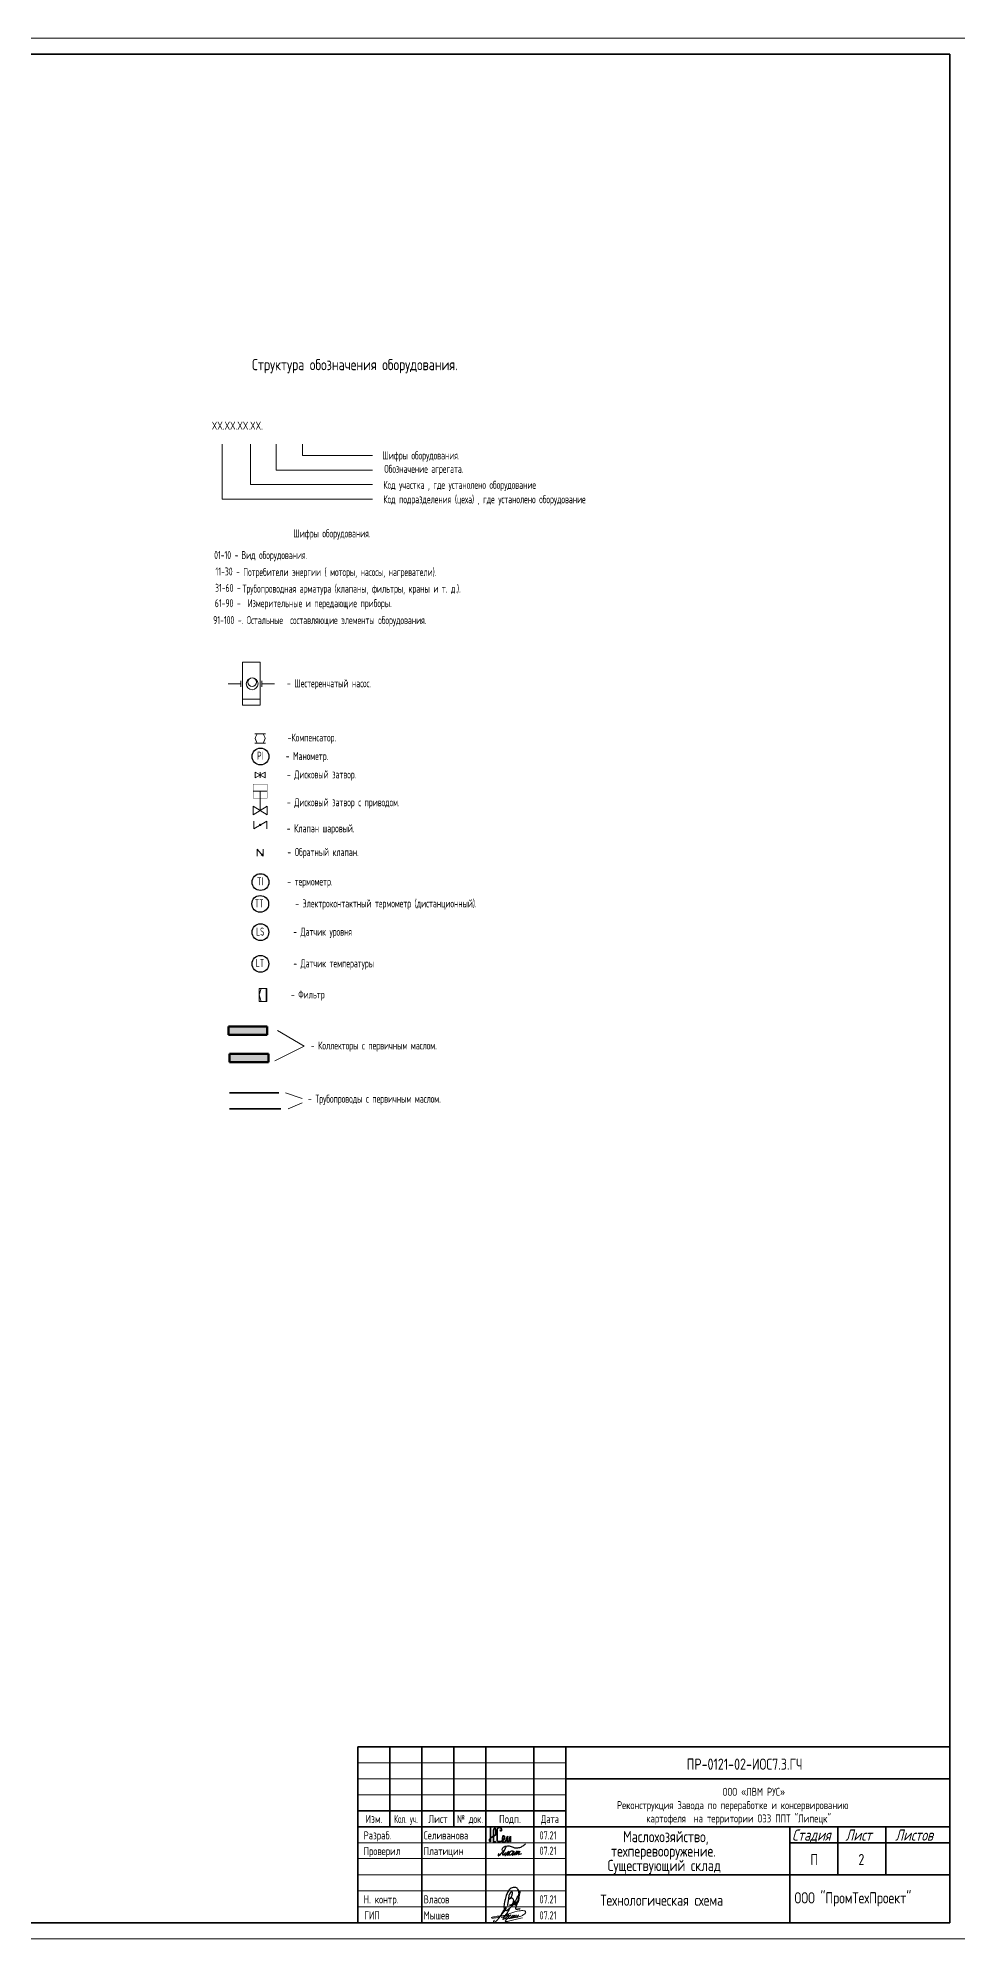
# Model space of a CAD drawing. Header units: millimetres. Extents: x -2281 to 5887, y 0 to 4166.
# Drawn here: x 1392 to 1680, y 0 to 594 of the extents above; entities that cross this region are included whole.
import ezdxf
from ezdxf.enums import TextEntityAlignment as Align

# ---------------------------------------------------------------- set-up
doc = ezdxf.new("R2010")
doc.units = ezdxf.units.MM
for name, pattern in [('K5LT32776', [0]), ('K5LT32777', [0]), ('K5LT32784', [0]), ('K5LT32786', [0]), ('K5LT32794', [0]), ('K5LT32801', [0]), ('K5LT32808', [0]), ('K5LT_BASIC', [0]), ('K5LT_THIN', [0]), ('СПЛОШНАЯ', [1089000000.0, 99000000.0, 990000000.0])]:
    doc.linetypes.add(name, pattern=pattern)
doc.layers.add('Системный слой', color=7, linetype='Continuous')
doc.styles.add('KTEXTSTYLE', font='GOST_AU.SHX', dxfattribs={"width": 0.96, "height": 5})
doc.styles.add('ГОСТ 2.304', font='CS_Gost2304.shx')

# ---------------------------------------------------------------- blocks, each defined once
blk = doc.blocks.new('Из_буфера17654')
at = {"color": 5, "linetype": 'K5LT_BASIC', "lineweight": 35, "true_color": 0x0000ff}
for p, q in [((0, 55), (185, 55)), ((0, 0), (0, 55)), ((10, 50), (10, 55)), ((20, 0), (20, 55)), ((30, 50), (30, 55)), ((40, 0), (40, 55)), ((55, 0), (55, 55)), ((65, 0), (65, 55)), ((185, 0), (185, 55)), ((10, 45), (10, 50)), ((30, 45), (30, 50)), ((10, 40), (10, 45)), ((30, 40), (30, 45)), ((65, 45), (135, 45)), ((135, 45), (185, 45)), ((10, 35), (10, 40)), ((30, 35), (30, 40)), ((0, 35), (20, 35)), ((0, 30), (20, 30)), ((10, 30), (10, 35)), ((20, 35), (40, 35)), ((20, 30), (40, 30)), ((30, 30), (30, 35)), ((40, 35), (55, 35)), ((40, 30), (55, 30)), ((55, 35), (65, 35)), ((55, 30), (65, 30)), ((65, 30), (135, 30)), ((135, 30), (185, 30)), ((135, 15), (135, 30)), ((150, 15), (150, 30)), ((165, 15), (165, 30)), ((135, 25), (150, 25)), ((150, 25), (165, 25)), ((165, 25), (185, 25)), ((65, 15), (135, 15)), ((135, 0), (135, 15)), ((135, 15), (185, 15)), ((0, 0), (185, 0))]:
    blk.add_line(p, q, dxfattribs=at)
at = {"color": 7, "linetype": 'K5LT_THIN', "lineweight": 13}
for p, q in [((0, 50), (65, 50)), ((0, 45), (65, 45)), ((0, 40), (65, 40)), ((0, 25), (65, 25)), ((0, 20.18), (65, 20.18)), ((0, 15), (65, 15)), ((0, 10), (65, 10)), ((0, 5), (65, 5))]:
    blk.add_line(p, q, dxfattribs=at)
at = {"color": 5, "ltscale": 100}
for points, knots in [([(45.13, 22.72), (45.08, 22.75), (44.95, 22.82), (45.08, 23.15), (45.22, 23.53), (45.69, 23.86), (46.35, 24.11), (47.14, 24.13), (47.88, 23.85), (48.45, 23.71), (49.08, 23.41), (49.82, 23.5), (50.56, 23.57), (51.12, 23.85), (51.62, 24.1), (52.06, 24.41), (52.25, 24.67), (52.33, 24.78)], [0, 0, 0, 0, 0.431797, 1.178489, 2.461486, 4.121286, 5.746491, 8.576653, 10.665684, 12.489392, 13.66502, 16.533624, 18.614946, 20.018616, 21.839218, 23.452402, 24.593608, 24.593608, 24.593608, 24.593608]), ([(46.31, 23.98), (46.16, 23.66), (45.88, 23.03), (45.5, 22.22), (45.25, 21.69), (45.1, 21.39), (45.2, 21.2), (45.59, 21.39), (45.86, 21.64), (46.12, 21.87), (46.29, 22.1), (45.92, 21.63), (45.9, 21.46), (45.79, 20.97), (46.45, 21.35), (46.69, 21.8), (47.05, 22.18), (47.28, 22.6), (46.83, 21.86), (46.8, 21.61), (46.63, 21.18), (47.01, 21.23), (47.24, 21.5), (47.38, 21.92), (47.61, 22.28), (47.93, 22.53), (48.36, 22.6), (48.5, 22.2), (48.34, 21.68), (47.86, 21.45), (47.47, 21.04), (47.2, 21.3), (47.28, 21.56), (47.32, 21.73), (47.35, 21.81)], [0, 0, 0, 0, 3.072465, 5.93997, 7.549067, 8.315184, 8.518632, 9.297948, 11.017233, 12.177, 12.274236, 13.253162, 14.373883, 15.056044, 16.321571, 18.238062, 20.462871, 20.485404, 22.259679, 23.256478, 24.22225, 24.572838, 25.944, 27.118904, 28.372944, 29.551905, 30.631397, 31.314613, 32.797992, 34.860972, 36.035272, 36.592578, 37.46905, 38.152896, 38.152896, 38.152896, 38.152896]), ([(43.98, 21.76), (43.94, 21.64), (43.86, 21.42), (43.84, 21.18), (43.85, 20.95), (44.32, 21.18), (44.62, 21.6), (45.24, 22.25), (45.6, 22.7), (45.77, 22.9)], [0, 0, 0, 0, 1.023251, 1.999254, 2.203937, 2.749575, 5.025767, 7.694552, 10.021415, 10.021415, 10.021415, 10.021415]), ([(48.78, 22.48), (48.64, 22.26), (48.44, 21.96), (48.21, 21.63), (48.14, 21.44), (48.12, 21.3), (48.26, 21.19), (48.58, 21.39), (49.02, 21.78), (49.51, 22.16), (49.7, 22.58), (49.45, 22.07), (49.33, 21.92), (49.13, 21.51), (49.03, 21.3), (48.86, 21.13), (49.39, 21.68), (49.57, 21.85), (49.84, 22.16), (50.02, 22.32), (50.12, 22.42), (50.21, 22.4), (50.1, 22.3), (50.07, 22.13), (49.82, 21.79), (49.71, 21.67), (49.5, 21.22), (49.56, 21.42), (49.76, 21.57), (50, 21.82), (50.24, 22.06), (50.47, 22.25), (50.56, 22.43), (50.77, 22.48), (50.47, 22.2), (50.45, 21.98), (50.2, 21.69), (50.16, 21.5), (50.13, 21.33), (50.34, 21.47), (50.64, 21.52), (50.96, 21.64), (51.21, 21.73)], [0, 0, 0, 0, 2.193491, 3.122776, 3.412184, 3.931225, 4.186345, 4.742983, 6.660993, 9.724043, 9.751678, 10.435587, 11.882862, 13.100447, 13.895457, 13.907935, 15.185275, 16.601835, 17.647571, 18.376745, 18.721837, 18.822471, 18.959217, 19.597164, 20.649189, 21.936885, 22.537547, 22.589821, 23.541509, 24.655442, 25.570131, 26.450208, 27.158429, 27.347227, 27.878565, 29.071398, 29.999172, 30.768503, 30.875904, 31.303409, 31.983017, 34.104674, 34.104674, 34.104674, 34.104674])]:
    blk.add_open_spline(points, degree=3, knots=knots, dxfattribs=at)
at = {"color": 5, "linetype": 'СПЛОШНАЯ', "lineweight": 25}
blk.add_open_spline([(46.77, 5.33), (46.78, 5.43), (46.8, 5.65), (46.85, 6.03), (46.93, 6.42), (47, 6.84), (47.09, 7.18), (47.09, 7.49), (47.16, 7.76), (47.18, 8.04), (47.22, 8.33), (47.24, 8.58), (47.29, 8.76), (47.32, 8.95), (47.51, 9.07), (47.53, 9.3), (47.69, 9.4), (47.73, 9.54), (47.83, 9.66), (47.94, 9.73), (48.07, 9.77), (48.19, 9.7), (48.17, 9.59), (48.17, 9.47), (48.21, 9.34), (48.16, 9.18), (48.16, 8.97), (48.07, 8.71), (47.98, 8.32), (47.73, 7.89), (47.5, 7.65), (47.26, 7.38), (47.61, 7.72), (47.8, 7.81), (48.04, 7.82), (48.33, 7.76), (48.48, 7.42), (48.58, 7.06), (48.53, 6.68), (48.5, 6.31), (48.3, 5.98), (48.1, 5.7), (47.76, 5.56), (47.61, 5.59), (47.29, 5.56), (47.38, 5.56), (47.48, 5.57), (47.64, 5.58), (47.81, 5.58), (47.94, 5.64), (48.07, 5.7), (48.18, 5.82), (48.27, 5.95), (48.37, 6.08), (48.43, 6.27), (48.57, 6.41), (48.68, 6.54), (48.81, 6.64), (48.88, 6.76), (49.02, 6.83), (49.06, 6.68), (48.98, 6.56), (48.97, 6.38), (48.89, 6.21), (48.86, 6.03), (48.8, 5.83), (48.78, 5.72), (48.72, 5.54), (48.81, 5.79), (48.92, 5.87), (48.98, 6.03), (49.07, 6.17), (49.25, 6.26), (49.34, 6.43), (49.45, 6.48), (49.57, 6.55), (49.31, 6.34), (49.3, 6.21), (49.2, 6.06), (49.18, 5.9), (49.12, 5.78), (49.14, 5.63), (49.29, 5.65), (49.42, 5.72), (49.66, 5.88), (49.88, 6.17), (50.09, 6.51), (50.23, 6.89), (50.32, 7.3), (50.36, 7.81), (50.38, 8.36), (50.39, 8.94), (50.31, 9.5), (50.25, 10.05), (50.03, 10.51), (49.76, 10.88), (49.3, 11.09), (48.76, 11.17), (48.1, 11.05), (47.56, 10.71), (47.16, 10.24), (46.85, 9.74), (46.56, 9.17), (46.28, 8.51), (46.09, 7.76), (45.84, 6.95), (45.71, 6.12), (45.6, 5.36), (45.63, 4.73), (45.76, 4.28), (45.99, 4.01), (46.22, 3.97), (46.47, 3.91), (46.82, 4.18), (47.25, 4.42), (47.64, 4.86), (48.05, 5.25), (48.45, 5.68), (48.77, 6.23), (49.23, 6.83), (49.58, 7.57), (49.92, 8.21), (50.1, 8.71), (50.3, 9.03), (50.43, 9.32), (50.53, 9.55), (50.62, 9.76), (50.68, 9.9), (50.78, 10.18), (50.61, 9.68), (50.53, 9.44), (50.46, 8.98), (50.34, 8.53), (50.22, 8.09), (50.12, 7.72), (50.01, 7.28), (49.88, 6.82), (49.73, 6.37), (49.66, 5.98), (49.52, 5.57), (49.4, 5.12), (49.23, 4.76), (49.19, 4.26), (49.68, 4.31), (50.02, 4.38), (50.39, 4.41), (50.61, 4.47), (50.73, 4.49)], degree=3, knots=[0, 0, 0, 0, 0.307065, 0.645513, 1.141941, 1.528337, 1.899022, 2.19853, 2.458747, 2.726472, 3.041406, 3.3405, 3.483048, 3.604864, 3.900766, 4.078346, 4.224781, 4.411884, 4.503687, 4.671076, 4.803081, 4.898228, 5.034103, 5.089759, 5.261669, 5.411215, 5.600281, 5.869738, 6.244996, 6.793178, 7.299755, 7.356523, 7.718758, 7.928414, 8.121472, 8.408884, 8.755636, 9.137139, 9.531942, 9.894345, 10.255487, 10.641946, 10.952547, 11.194175, 11.365843, 11.384528, 11.443247, 11.681175, 11.848056, 11.953202, 12.088858, 12.285634, 12.433033, 12.551144, 12.791509, 13.008067, 13.12532, 13.309879, 13.478031, 13.580555, 13.65575, 13.850925, 14.019278, 14.18007, 14.411251, 14.575473, 14.759923, 14.816857, 14.998839, 15.124627, 15.298671, 15.467353, 15.643877, 15.87278, 15.98894, 16.025675, 16.230544, 16.435071, 16.559082, 16.734083, 16.898304, 16.991931, 17.083783, 17.276019, 17.474415, 17.923645, 18.343597, 18.683301, 19.133269, 19.609134, 20.204354, 20.783711, 21.357358, 21.897074, 22.424787, 22.869572, 23.249454, 23.888416, 24.497712, 25.22397, 25.758185, 26.327301, 26.977667, 27.679495, 28.481732, 29.297835, 30.189654, 31.017342, 31.58479, 32.089274, 32.398345, 32.579917, 32.776181, 33.123166, 33.800166, 34.302104, 34.861353, 35.50978, 36.043601, 36.774716, 37.762754, 38.49424, 38.952323, 39.339493, 39.62961, 39.902032, 40.093501, 40.299822, 40.415435, 40.760147, 41.050796, 41.440785, 42.033287, 42.488406, 42.793512, 43.212654, 43.842274, 44.207569, 44.644044, 45.034942, 45.500194, 46.034585, 46.302994, 46.72433, 47.095092, 47.449604, 47.79943, 47.79943, 47.79943, 47.79943], dxfattribs=at)
at = {"color": 5, "lineweight": 13}
for points, knots in [([(46.81, 2.06), (46.91, 2.11), (47.17, 2.24), (47.94, 2.65), (47.58, 2.31), (47.38, 2.07), (47.21, 1.78), (47.04, 1.38), (47.37, 1.36), (47.82, 1.61), (48.77, 2.8), (48.09, 2.03), (47.69, 1.74), (47.93, 1.35), (48.43, 1.89), (48.67, 1.96), (49.02, 2.52), (48.67, 2.16), (48.62, 2.02), (48.36, 1.66), (48.69, 1.63), (48.91, 1.9), (49.2, 2.08), (49.7, 2.64), (49.26, 2.24), (49.16, 2.06), (48.99, 1.67), (49.37, 1.74), (49.66, 1.94), (49.97, 2.25), (50.22, 2.42), (50.2, 2.63), (50.08, 2.4), (49.92, 2.24), (49.7, 2.01), (49.68, 1.69), (50.27, 1.95), (50.89, 2.06), (51.78, 2.57), (52.43, 3.02), (52.45, 3.72), (51.5, 3.92), (49.99, 3.81), (48.15, 3.23), (46.44, 2.56), (45.03, 2.19), (43.51, 1.74), (42.48, 1.45), (41.32, 1.63), (43.1, 2.09), (43.83, 2.14), (44.91, 2.23), (45.74, 2.32), (46.39, 2.37), (46.85, 2.17), (46.96, 1.81), (46.72, 1.32), (46.38, 1.04), (45.84, 0.5), (46.54, 0.36), (47.33, 0.63), (48.74, 1.01), (50.16, 1.38), (51.05, 1.55), (51.36, 1.61)], [0, 0, 0, 0, 3.038527, 7.928844, 9.086014, 12.097675, 15.528547, 17.66595, 19.070802, 21.454693, 30.967705, 34.235814, 39.209699, 39.978208, 43.376179, 49.785578, 51.259744, 52.554811, 57.050509, 58.414551, 59.41587, 62.54853, 65.780871, 69.329301, 71.355427, 74.592241, 76.413962, 77.857928, 81.064898, 85.38628, 87.364724, 87.89806, 88.63441, 91.138005, 94.624582, 95.523983, 96.849298, 105.203593, 113.462735, 119.068507, 122.32313, 126.456589, 137.821001, 158.653729, 168.966844, 179.809845, 191.75824, 204.353859, 205.97876, 214.275663, 224.201019, 231.149917, 237.277981, 243.463846, 245.690102, 248.131611, 251.152068, 257.181919, 260.294733, 263.185735, 268.486975, 281.393572, 295.095268, 302.11988, 302.11988, 302.11988, 302.11988]), ([(45.82, 3.66), (45.98, 3.9), (46.21, 4.26), (46.34, 4.67), (46.31, 5.12), (45.54, 3.99), (45.1, 3.3), (44.28, 1.87), (43.59, 0.92), (43.05, 0.46), (42.68, 0.18), (42.4, 0.3), (42.22, 0.7), (42.54, 0.8), (42.76, 0.87)], [0, 0, 0, 0, 6.284693, 9.320474, 10.7028, 14.159521, 27.560812, 39.892251, 48.410407, 54.395744, 56.198712, 58.40461, 60.334938, 64.443024, 64.443024, 64.443024, 64.443024]), ([(45.74, 3.74), (45.49, 3.39), (45.13, 2.9), (44.72, 2.34), (44.6, 1.85), (45.08, 1.68), (45.72, 1.97), (46.38, 2.83), (46.89, 3.38), (47.51, 4.61), (46.54, 2.98), (46.16, 2.28), (45.37, 1.54), (45.24, 0.92), (46.25, 1.59), (46.51, 1.98), (47.49, 3.14), (46.54, 1.96), (45.96, 1.14), (46.79, 1.38), (47.05, 1.79), (46.94, 2.03), (46.89, 2.14)], [0, 0, 0, 0, 9.484815, 13.736551, 16.722874, 18.440188, 23.790574, 31.629006, 41.675293, 46.218039, 51.067257, 68.169736, 73.547001, 74.702959, 80.578822, 87.347467, 92.924006, 102.634203, 105.699849, 110.724111, 113.68715, 116.26144, 116.26144, 116.26144, 116.26144])]:
    blk.add_open_spline(points, degree=3, knots=knots, dxfattribs=at)
at = {"layer": 'Системный слой', "color": 5, "linetype": 'K5LT_BASIC', "lineweight": 35, "true_color": 0x0000ff}
for p, q in [((41.42, 29.83), (41.42, 27.73)), ((42.48, 29.41), (42.75, 29.71)), ((42.75, 29.71), (42.86, 29.56)), ((43.91, 29.78), (43.81, 29.69)), ((44.03, 29.86), (43.91, 29.78)), ((44.18, 29.86), (44.03, 29.86)), ((44.46, 29.86), (44.18, 29.86)), ((44.63, 29.69), (44.46, 29.86)), ((41.08, 26.22), (41.63, 26.66)), ((41.08, 25.59), (41.08, 26.22)), ((41.42, 25.33), (41.08, 25.59)), ((41.42, 27.73), (41.42, 26.43)), ((41.42, 26.43), (41.42, 25.33)), ((41.63, 26.66), (43.08, 27.59)), ((42.48, 29.41), (42.32, 29.05)), ((42.32, 29.05), (42.32, 27.59)), ((42.32, 27.59), (42.32, 26.95)), ((42.32, 26.95), (42.32, 25.59)), ((42.32, 25.59), (42.32, 25.27)), ((42.32, 25.27), (42.49, 25.27)), ((42.49, 25.27), (43.08, 25.43)), ((42.86, 29.56), (43, 29.28)), ((43, 29.28), (43.08, 28.61)), ((43.08, 28.61), (43.08, 28.21)), ((43.08, 28.21), (43.08, 27.96)), ((43.08, 27.96), (43.08, 27.59)), ((43.65, 29.57), (43.5, 29.08)), ((43.5, 29.08), (43.5, 28.82)), ((43.5, 28.82), (43.5, 28.59)), ((43.5, 28.59), (43.5, 28.27)), ((43.5, 28.27), (43.5, 28.14)), ((43.5, 28.14), (43.5, 27.12)), ((43.5, 27.12), (43.5, 26.61)), ((43.5, 26.61), (43.5, 26.14)), ((43.5, 26.14), (43.5, 25.68)), ((43.5, 25.68), (43.65, 25.43)), ((43.81, 29.69), (43.65, 29.57)), ((43.65, 25.43), (43.91, 25.43)), ((43.91, 25.43), (44.54, 25.43)), ((44.46, 29.12), (44.46, 28.87)), ((44.46, 28.87), (44.63, 28.82)), ((44.54, 25.43), (45.08, 25.55)), ((44.75, 29.57), (44.63, 29.69)), ((44.63, 28.82), (44.75, 28.73)), ((44.86, 29.42), (44.75, 29.57)), ((44.75, 28.73), (44.86, 28.82)), ((44.86, 29.17), (44.86, 29.42)), ((44.86, 29), (44.86, 29.17)), ((44.86, 28.82), (44.86, 29)), ((45.26, 27.26), (45.08, 25.55)), ((45.08, 25.55), (45.44, 25.91)), ((45.08, 25.55), (45.26, 25.22)), ((45.44, 27.26), (45.26, 27.26)), ((45.26, 25.22), (45.6, 25.22)), ((45.76, 27.12), (45.44, 27.26)), ((45.44, 25.91), (45.76, 26.37)), ((45.6, 25.22), (46.13, 25.39)), ((45.76, 26.61), (45.76, 27.12)), ((45.76, 26.37), (45.76, 26.61)), ((46.13, 25.39), (46.51, 26.49)), ((46.51, 26.49), (46.8, 27.12)), ((46.55, 26.59), (46.8, 27.12)), ((46.66, 26.81), (46.55, 26.59)), ((46.8, 27.12), (46.66, 26.81)), ((46.8, 27.12), (46.68, 26.7)), ((46.68, 26.7), (46.68, 26.37)), ((46.68, 26.37), (46.68, 25.94)), ((46.68, 25.94), (46.68, 25.55)), ((46.68, 25.55), (46.8, 25.39)), ((46.8, 25.39), (47.07, 25.39)), ((47.07, 25.39), (47.35, 25.75)), ((47.35, 26.37), (47.62, 27.12)), ((47.35, 25.75), (47.35, 26.37)), ((47.62, 27.12), (47.62, 26.54)), ((47.62, 26.54), (47.62, 25.94)), ((47.62, 25.94), (47.62, 25.57)), ((47.62, 25.57), (47.78, 25.39))]:
    blk.add_line(p, q, dxfattribs=at)
at = {"style": 'ГОСТ 2.304'}
for s, p in [('Изм.', (5, 32.5)), ('Лист', (25, 32.5)), ('Подп.', (47.5, 32.5))]:
    blk.add_text(s, height=2.5, dxfattribs=at).set_placement(p, align=Align.MIDDLE_CENTER)
for s, width, p in [('Кол. уч.', 0.65, (15, 32.5)), ('№ док.', 0.8, (35, 32.5)), ('Дата', 0.9, (60, 32.5))]:
    blk.add_text(s, height=2.5, dxfattribs=dict(at, width=width)).set_placement(p, align=Align.MIDDLE_CENTER)
at = {"color": 7, "char_height": 2.5, "attachment_point": 1, "style": 'KTEXTSTYLE'}
for s, insert in [('\\H3.5;\\W0.965;\\Q15;\\Q0;ПР-0121-02-ИОС7.3.ГЧ', (102.73, 51.38)), ('\\H3.5;\\W0.965;\\Q15;\\Q0;\\H2.50; ООО «ЛВМ РУС»', (112.71, 42.23)), ('\\H3.5;\\W0.965;\\Q15;\\Q0;\\H2.50;Реконструкция Завода по переработке и консервированию', (80.95, 38.07)), ('\\H3.5;\\W0.965;\\Q15;\\Q0;\\H2.50;картофеля  на территории ОЭЗ ППТ "Липецк"', (90.08, 33.92)), ('\\H3.5;\\W0.965;\\Q15;\\Q0;\\H2.50; Разраб.', (0.5, 28.63)), ('\\H3.5;\\W0.965;\\Q15;\\Q0;\\H2.50;Селиванова', (20.5, 28.63)), ('{\\W0.891;07.21}', (56.73, 28.63)), ('{\\W0.891;07.21}', (56.73, 23.82)), ('\\H3.5;\\W0.965;\\Q15;\\Q0;Маслохозяйство,', (82.87, 28.73)), ('\\H3.5;\\W0.965;\\Q15;\\Q15;Стадия', (135.66, 29.23)), ('\\H3.5;\\W0.965;\\Q15;\\Q15;Лист', (152.33, 29.23)), ('\\H3.5;\\W0.965;\\Q15;\\Q15;Листов', (167.88, 29.23)), ('\\H3.5;\\W0.965;\\Q15;\\Q0;\\H2.50; Проверил', (0.5, 23.73)), ('\\H3.5;\\W0.965;\\Q15;\\Q0;\\H2.50;Платицин', (20.5, 23.73)), ('\\H3.5;\\W0.965;\\Q15;\\Q0;Существующий склад', (78.01, 19.72)), ('\\H3.5;\\W0.965;\\Q15;\\Q0;техперевооружение.', (79.07, 24.23)), ('\\H3.5;\\W0.965;\\Q15;\\Q0;П', (141.39, 21.58)), ('\\H3.5;\\W0.965;\\Q15;\\Q0;\\H2.50; Н. контр.', (0.5, 8.63)), ('\\H3.5;\\W0.965;\\Q15;\\Q0;\\H2.50;Власов', (20.5, 8.63)), ('{\\W0.891;07.21}', (56.73, 8.63)), ('\\H3.5;\\W0.965;\\Q15;\\Q0;\\H2.50;ГИП', (1.96, 3.63)), ('\\H3.5;\\W0.965;\\Q15;\\Q0;\\H2.50;Мышев', (20.5, 3.63)), ('{\\W0.891;07.21}', (56.73, 3.63))]:
    blk.add_mtext(s, dxfattribs=dict(at, insert=insert))
at = {"layer": 'Системный слой', "color": 7, "insert": (136.41, 9.61), "char_height": 2.5, "attachment_point": 1, "style": 'KTEXTSTYLE'}
blk.add_mtext('{\\H1.4x;\\W0.965;ООО "ПромТехПроект"}', dxfattribs=at)

msp = doc.modelspace()

# ---------------------------------------------------------------- hatches: boundary and pattern name
at = {"layer": 'Системный слой', "true_color": 0xff0000}
h = msp.add_hatch(dxfattribs=at)
h.set_pattern_fill('', color=1, angle=90, style=0, pattern_type=0)
h.set_pattern_definition([(135, (0, 0), (-2.245064, -2.245064), [])])
h.paths.add_polyline_path([(1396.40761, 505.7314), (1396.23451, 505.7314), (1396.19451, 505.7714), (1396.19451, 506.6914), (1396.23451, 506.7314), (1396.32636, 506.7314), (1396.32636, 506.2314), (1396.40761, 506.2314)])
h.paths.add_polyline_path([(1395.22071, 505.7714), (1395.18071, 505.7314), (1395.00761, 505.7314), (1395.00761, 506.2314), (1395.08886, 506.2314), (1395.08886, 506.7314), (1395.18071, 506.7314), (1395.22071, 506.6914)])
at = {"layer": 'Системный слой', "true_color": 0xffc0cb}
msp.add_hatch(color=254, dxfattribs=at).paths.add_polyline_path([(1451.5282, 282.54713), (1463.66906, 282.54713), (1463.66906, 285.17213), (1451.5282, 285.17213)])
at = {"layer": 'Системный слой', "true_color": 0xcc99ff}
msp.add_hatch(color=191, dxfattribs=at).paths.add_polyline_path([(1451.84561, 273.97212), (1463.98647, 273.97212), (1463.98647, 276.59712), (1451.84561, 276.59712)])

# ---------------------------------------------------------------- linework, layer by layer
at = {"color": 7, "linetype": 'K5LT_THIN', "lineweight": 13}
for p, q in [((841, 594), (1682, 594)), ((1682, 0), (841, 0))]:
    msp.add_line(p, q, dxfattribs=at)
at = {"color": 5, "linetype": 'K5LT_BASIC', "lineweight": 35, "true_color": 0x0000ff}
for p, q in [((861, 589), (1677, 589)), ((1677, 589), (1677, 5)), ((1677, 5), (861, 5))]:
    msp.add_line(p, q, dxfattribs=at)
at = {"layer": 'Системный слой', "color": 7, "linetype": 'K5LT32786', "lineweight": 18}
for p, q in [((1449.54047, 467.06436), (1449.54047, 449.89265)), ((1458.45445, 467.06436), (1458.45445, 454.4512)), ((1466.38992, 467.06436), (1466.38992, 459.00974)), ((1474.70678, 467.06436), (1474.70678, 463.56829)), ((1474.70678, 463.56829), (1496.50259, 463.56829)), ((1466.38992, 459.00974), (1496.50259, 459.00974)), ((1458.45445, 454.4512), (1496.50259, 454.4512)), ((1449.54047, 449.89265), (1496.50259, 449.89265)), ((1459.90549, 364.65008), (1459.90549, 362.81258)), ((1459.90549, 364.65008), (1462.96799, 362.81258)), ((1462.96799, 364.65008), (1459.90549, 362.81258)), ((1461.43674, 364.6209), (1461.43674, 362.7834)), ((1462.96799, 364.65008), (1462.96799, 362.81258)), ((1460.48435, 338.37321), (1460.48435, 340.57821)), ((1460.48435, 340.57821), (1462.32185, 338.37321)), ((1462.32185, 338.37321), (1461.71915, 338.79389)), ((1462.32185, 338.37321), (1462.06519, 339.06194)), ((1462.32185, 338.37321), (1462.32185, 340.57821))]:
    msp.add_line(p, q, dxfattribs=at)
at = {"layer": 'Системный слой', "color": 7, "linetype": 'K5LT_THIN', "lineweight": 13}
for p, q in [((1455.94979, 385.51343), (1455.94979, 398.94414)), ((1455.94979, 398.94414), (1461.43674, 398.94414)), ((1461.43674, 398.94414), (1461.43674, 385.51343)), ((1451.47335, 392.20664), (1455.4338, 392.20664)), ((1455.4338, 391.28789), (1455.4338, 393.12539)), ((1461.95274, 391.28789), (1461.95274, 393.12539)), ((1465.91319, 392.20664), (1461.95274, 392.20664)), ((1461.43674, 387.4035), (1455.94979, 387.4035)), ((1461.43674, 385.51343), (1455.94979, 385.51343)), ((1459.24791, 358.64168), (1463.62291, 358.64168)), ((1461.43807, 352.62607), (1461.43541, 358.64168)), ((1463.62557, 351.31357), (1459.25057, 353.93857)), ((1459.25057, 351.31357), (1463.62557, 353.93857)), ((1459.25057, 353.93857), (1459.25057, 351.31357)), ((1463.62557, 353.93857), (1463.62557, 351.31357)), ((1466.82743, 283.85963), (1475.22557, 278.95586)), ((1475.22557, 278.95586), (1465.96848, 274.43087)), ((1469.38194, 264.40924), (1474.57611, 262.64606)), ((1470.16754, 259.44647), (1474.57611, 261.30858))]:
    msp.add_line(p, q, dxfattribs=at)
at = {"layer": 'Системный слой', "color": 7, "linetype": 'K5LT32776', "lineweight": 18}
for p, q in [((1461.42934, 376.59726), (1459.71434, 376.59726)), ((1459.92704, 375.49255), (1459.89081, 375.13204)), ((1459.89081, 375.13204), (1460.23472, 374.02733)), ((1460.49301, 376.59726), (1459.92704, 375.49255)), ((1461.42934, 376.59726), (1463.14434, 376.59726)), ((1462.36567, 376.59726), (1462.93164, 375.49255)), ((1462.96787, 375.13204), (1462.62395, 374.02733)), ((1462.93164, 375.49255), (1462.96787, 375.13204)), ((1461.42934, 373.66975), (1459.71434, 373.66975)), ((1460.23472, 374.02733), (1460.49301, 373.66975)), ((1461.42934, 373.66975), (1463.14434, 373.66975)), ((1462.62395, 374.02733), (1462.36567, 373.66975)), ((1459.46226, 346.89154), (1459.46226, 349.30271)), ((1459.46226, 346.89154), (1463.48087, 349.30271)), ((1459.46226, 346.89154), (1459.46226, 349.30271)), ((1459.46226, 346.89154), (1463.48087, 349.30271)), ((1463.48087, 346.89154), (1463.48087, 349.30271)), ((1463.48087, 346.89154), (1463.48087, 349.30271)), ((1461.14434, 296.98089), (1463.5555, 296.98089)), ((1461.14434, 292.96228), (1461.14434, 296.98089)), ((1461.78692, 296.98089), (1461.14434, 294.97158)), ((1461.78692, 292.96228), (1461.14434, 294.97158)), ((1463.5555, 292.96228), (1461.14434, 292.96228)), ((1463.31318, 296.98089), (1463.31318, 292.96228)), ((1463.5555, 296.98089), (1463.5555, 292.96228))]:
    msp.add_line(p, q, dxfattribs=at)
at = {"layer": 'Системный слой', "color": 6, "linetype": 'K5LT32801', "lineweight": 50, "true_color": 0xff00ff}
for p, q in [((1451.5282, 285.17213), (1463.66906, 285.17213)), ((1451.5282, 285.17213), (1451.5282, 282.54713)), ((1463.66906, 285.17213), (1463.66906, 282.54713)), ((1463.66906, 282.54713), (1451.5282, 282.54713))]:
    msp.add_line(p, q, dxfattribs=at)
at = {"layer": 'Системный слой', "color": 200, "linetype": 'K5LT32784', "lineweight": 50, "true_color": 0xbf00ff}
for p, q in [((1451.84561, 276.59712), (1463.98647, 276.59712)), ((1451.84561, 276.59712), (1451.84561, 273.97212)), ((1463.98647, 273.97212), (1451.84561, 273.97212)), ((1463.98647, 276.59712), (1463.98647, 273.97212))]:
    msp.add_line(p, q, dxfattribs=at)
at = {"layer": 'Системный слой', "color": 6, "linetype": 'K5LT32794', "lineweight": 35, "true_color": 0xff00ff}
msp.add_line((1451.84561, 264.40924), (1467.29898, 264.40924), dxfattribs=at)
at = {"layer": 'Системный слой', "color": 200, "linetype": 'K5LT32808', "lineweight": 35, "true_color": 0xbf00ff}
msp.add_line((1451.84561, 259.44647), (1467.86813, 259.44647), dxfattribs=at)
at = {"layer": 'Системный слой', "color": 7, "linetype": 'K5LT_THIN', "const_width": 0.11}
msp.add_lwpolyline([(1459.24969, 356.45419), (1463.62469, 356.45419), (1463.61838, 360.82917), (1459.24338, 360.82917)], close=True, dxfattribs=at)
at = {"layer": 'Системный слой', "color": 7, "linetype": 'K5LT_THIN', "lineweight": 13}
for centre, radius in [((1458.91705, 392.20664), 1.8375), ((1458.91705, 392.70852), 1.33562)]:
    msp.add_circle(centre, radius, dxfattribs=at)
at = {"layer": 'Системный слой', "color": 7, "linetype": 'K5LT32777', "lineweight": 25}
for centre in [(1461.54932, 369.48058), (1461.54932, 330.25558), (1461.46182, 323.43058), (1461.51064, 314.58686), (1461.51064, 304.69681)]:
    msp.add_circle(centre, 2.625, dxfattribs=at)
at = {"layer": 'Системный слой', "color": 7, "linetype": 'K5LT32776', "lineweight": 18}
msp.add_circle((1461.47157, 348.09712), 0.20093, dxfattribs=at)
msp.add_circle((1461.47157, 348.09712), 0.20093, dxfattribs=at)

# ---------------------------------------------------------------- block references
at = {"ltscale": 100}
msp.add_blockref('Из_буфера17654', (1492, 5), dxfattribs=at)

# ---------------------------------------------------------------- texts
at = {"color": 7, "char_height": 2.5, "attachment_point": 1, "style": 'KTEXTSTYLE'}
for s, insert in [('\\H3.5;\\W0.965;\\Q15;\\Q0; ', (1603.22844, 48.22914)), ('\\H3.5;\\W0.965;\\Q15;\\Q0;\\H2.50; ', (1616.2724, 40.99525)), ('\\H3.5;\\W0.965;\\Q15;\\Q0;2', (1648.38875, 26.57668)), ('\\H3.5;\\W0.965;\\Q15;\\Q0;\\H2.50; ', (1492.5, 23.72564)), ('\\H3.5;\\W0.965;\\Q15;\\Q0;Технологическая схема', (1567.73771, 13.87667)), ('\\H3.5;\\W0.965;\\Q15;\\Q15;\\H2.50; ', (1492.5, 8.63334))]:
    msp.add_mtext(s, dxfattribs=dict(at, insert=insert))
at = {"layer": 'Системный слой', "color": 7, "char_height": 2.5, "attachment_point": 1, "style": 'KTEXTSTYLE'}
for s, insert in [('\\H3.5;\\W0.965;\\Q15;\\Q0;Структура обозначения оборудования.', (1458.89231, 493.69284)), ('\\H3.5;\\W0.965;\\Q15;\\Q0;\\W0.865;\\H2.50;XX.XX.XX.XX.', (1446.3035, 474.129)), ('\\H3.5;\\W0.965;\\Q15;\\Q0;\\W0.715;\\H2.50;Шифры оборудования.', (1499.61835, 464.82302)), ('\\H3.5;\\W0.965;\\Q15;\\Q0;\\W0.715;\\H2.50;Обозначение агрегата.', (1500.23958, 460.61862)), ('\\H3.5;\\W0.965;\\Q15;\\Q0;\\W0.715;\\H2.50;Код участка , где устанолено оборудование', (1499.9117, 455.62207)), ('\\H3.5;\\W0.965;\\Q15;\\Q0;\\W0.715;\\H2.50;Код подразделения (цеха) , где устанолено оборудование', (1499.9117, 451.11439)), ('\\H3.5;\\W0.965;\\Q15;\\Q0;\\W0.715;\\H2.50;Шифры оборудования.', (1471.79678, 440.45983)), ('\\H3.5;\\W0.965;\\Q15;\\Q0;\\W0.715;\\H2.50;01-10 - ', (1447.05488, 433.69158)), ('\\H3.5;\\W0.965;\\Q15;\\Q0;\\W0.715;\\H2.50;Вид оборудования.', (1455.59385, 433.69158)), ('\\H3.5;\\W0.965;\\Q15;\\Q0;\\W0.715;\\H2.50;11-30 - ', (1447.47278, 428.55826)), ('\\H3.5;\\W0.965;\\Q15;\\Q0;\\W0.715;\\H2.50;Потребители энергии ( моторы, насосы, нагреватели).', (1456.13297, 428.39868)), ('\\H3.5;\\W0.965;\\Q15;\\Q0;\\W0.715;\\H2.50;31-60 - ', (1447.3487, 423.44048)), ('\\H3.5;\\W0.965;\\Q15;\\Q0;\\W0.715;\\H2.50;Трубопроводная арматура (клапаны, фильтры, краны и т. д.).', (1455.89895, 423.19742)), ('\\H3.5;\\W0.965;\\Q15;\\Q0;\\W0.715;\\H2.50;61-90 -  Измерительные и передающие приборы.', (1447.2612, 418.64763)), ('\\H3.5;\\W0.965;\\Q15;\\Q0;\\W0.715;\\H2.50;91-100 -. Остальные  составляющие элементы оборудования.', (1446.75967, 413.36834)), ('\\H3.5;\\W0.965;\\Q15;\\Q0;\\W0.715;\\H2.50;- Шестеренчатый насос.', (1469.82427, 393.61986)), ('\\H3.5;\\W0.965;\\Q15;\\Q0;\\W0.715;\\H2.50;-Компенсатор.', (1470.03785, 376.68112)), ('\\H3.5;\\W0.965;\\Q15;\\Q0;\\W0.715;\\H2.50;PI', (1460.44901, 370.98845)), ('\\H3.5;\\W0.965;\\Q15;\\Q0;\\W0.715;\\H2.50;- Манометр.', (1469.41453, 370.8938)), ('\\H3.5;\\W0.965;\\Q15;\\Q0;\\W0.715;\\H2.50; - Дисковый затвор.', (1468.71566, 365.14455)), ('\\H3.5;\\W0.965;\\Q15;\\Q0;\\W0.715;\\H2.50; - Дисковый затвор с приводом.', (1468.71566, 356.43857)), ('\\H3.5;\\W0.965;\\Q15;\\Q0;\\W0.715;\\H2.50;- Клапан шаровый.', (1469.73286, 348.30476)), ('\\H3.5;\\W0.965;\\Q15;\\Q0;\\W0.715;\\H2.50;- Обратный клапан.', (1469.94612, 340.88894)), ('\\H3.5;\\W0.965;\\Q15;\\Q0;\\W0.715;\\H2.50;TI', (1460.44901, 331.76345)), ('\\H3.5;\\W0.965;\\Q15;\\Q0;\\W0.715;\\H2.50;- термометр.', (1469.92808, 331.6688)), ('\\H3.5;\\W0.965;\\Q15;\\Q0;\\W0.715;\\H2.50;TT', (1459.74901, 324.85095)), ('\\H3.5;\\W0.965;\\Q15;\\Q0;\\W0.715;\\H2.50;- Электроконтактный термометр (дистанционный).', (1472.41864, 324.8438)), ('\\H3.5;\\W0.965;\\Q15;\\Q0;\\W0.715;\\H2.50;LS', (1460.15424, 316.029)), ('\\H3.5;\\W0.965;\\Q15;\\Q0;\\W0.715;\\H2.50;- Датчик уровня', (1471.76345, 316.00008)), ('\\H3.5;\\W0.965;\\Q15;\\Q0;\\W0.715;\\H2.50;LT', (1460.0738, 306.20469)), ('\\H3.5;\\W0.965;\\Q15;\\Q0;\\W0.715;\\H2.50;- Датчик температуры', (1471.78017, 306.11003)), ('\\H3.5;\\W0.965;\\Q15;\\Q0;\\W0.715;\\H2.50;- Фильтр', (1471.0265, 296.38481)), ('\\H3.5;\\W0.965;\\Q15;\\Q0;\\W0.715;\\H2.50;- Коллекторы с первичным маслом.', (1477.24154, 280.4392)), ('\\H3.5;\\W0.965;\\Q15;\\Q0;\\W0.715;\\H2.50;- Трубопроводы с первичным маслом.', (1476.37866, 263.80858))]:
    msp.add_mtext(s, dxfattribs=dict(at, insert=insert))

doc.saveas('drawing.dxf')
